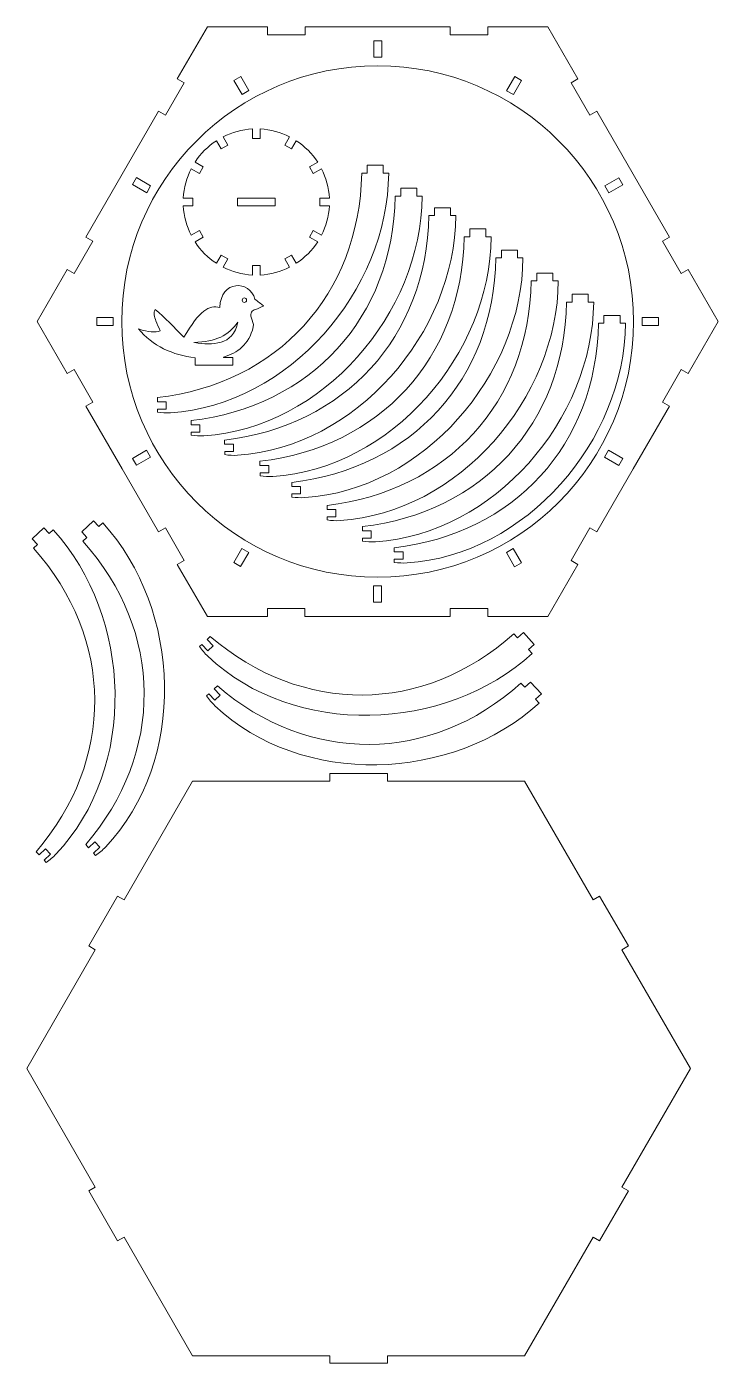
# Model space of a CAD drawing. Header units: centimetres. Extents: x -44.9 to 23.4, y -32.6 to 21.3.
# Drawn here: x -4.2 to 23.4, y -32.1 to 21.3 of the extents above; entities that cross this region are included whole.
import ezdxf

# ---------------------------------------------------------------- set-up
doc = ezdxf.new("R2010")
doc.units = ezdxf.units.CM
doc.header["$MEASUREMENT"] = 0
doc.layers.add('Layer 1', color=7, linetype='Continuous')

msp = doc.modelspace()

# ---------------------------------------------------------------- linework, layer by layer
at = {"layer": 'Layer 1', "color": 240, "lineweight": 9}
for points, knots in [([(16.57043, -2.23304), (16.57043, -2.23304), (14.17157, -2.23304), (14.17157, -2.23304), (14.17157, -2.23304), (14.17157, -2.23304), (14.17157, -1.91358), (14.17157, -1.91358), (14.17157, -1.91358), (14.17157, -1.91358), (12.67157, -1.91358), (12.67157, -1.91358), (12.67157, -1.91358), (12.67157, -1.91358), (12.67157, -2.23304), (12.67157, -2.23304), (12.67157, -2.23304), (12.67157, -2.23304), (9.77042, -2.23304), (9.77042, -2.23304), (9.77042, -2.23304), (9.77042, -2.23304), (6.86907, -2.23304), (6.86907, -2.23304), (6.86907, -2.23304), (6.86907, -2.23304), (6.86907, -1.91358), (6.86907, -1.91358), (6.86907, -1.91358), (6.86907, -1.91358), (5.36907, -1.91358), (5.36907, -1.91358), (5.36907, -1.91358), (5.36907, -1.91358), (5.36907, -2.23304), (5.36907, -2.23304), (5.36907, -2.23304), (5.36907, -2.23304), (2.97041, -2.23304), (2.97041, -2.23304), (2.97041, -2.23304), (2.97041, -2.23304), (1.77102, -0.15564), (1.77102, -0.15564), (1.77102, -0.15564), (1.77102, -0.15564), (2.04768, 0.00409), (2.04768, 0.00409), (2.04768, 0.00409), (2.04768, 0.00409), (1.29768, 1.30313), (1.29768, 1.30313), (1.29768, 1.30313), (1.29768, 1.30313), (1.02102, 1.1434), (1.02102, 1.1434), (1.02102, 1.1434), (1.02102, 1.1434), (-0.42959, 3.6559), (-0.42959, 3.6559), (-0.42959, 3.6559), (-0.42959, 3.6559), (-1.88024, 6.1685), (-1.88024, 6.1685), (-1.88024, 6.1685), (-1.88024, 6.1685), (-1.60357, 6.32824), (-1.60357, 6.32824), (-1.60357, 6.32824), (-1.60357, 6.32824), (-2.35357, 7.62728), (-2.35357, 7.62728), (-2.35357, 7.62728), (-2.35357, 7.62728), (-2.63024, 7.46755), (-2.63024, 7.46755), (-2.63024, 7.46755), (-2.63024, 7.46755), (-3.82958, 9.54487), (-3.82958, 9.54487), (-3.82958, 9.54487), (-3.82958, 9.54487), (-2.63019, 11.62226), (-2.63019, 11.62226), (-2.63019, 11.62226), (-2.63019, 11.62226), (-2.35351, 11.46252), (-2.35351, 11.46252), (-2.35351, 11.46252), (-2.35351, 11.46252), (-1.60351, 12.76156), (-1.60351, 12.76156), (-1.60351, 12.76156), (-1.60351, 12.76156), (-1.88019, 12.9213), (-1.88019, 12.9213), (-1.88019, 12.9213), (-1.88019, 12.9213), (-0.42957, 15.43383), (-0.42957, 15.43383), (-0.42957, 15.43383), (-0.42957, 15.43383), (1.02106, 17.94641), (1.02106, 17.94641), (1.02106, 17.94641), (1.02106, 17.94641), (1.29774, 17.78667), (1.29774, 17.78667), (1.29774, 17.78667), (1.29774, 17.78667), (2.04774, 19.08571), (2.04774, 19.08571), (2.04774, 19.08571), (2.04774, 19.08571), (1.77106, 19.24545), (1.77106, 19.24545), (1.77106, 19.24545), (1.77106, 19.24545), (2.97041, 21.32279), (2.97041, 21.32279), (2.97041, 21.32279), (2.97041, 21.32279), (5.36919, 21.32279), (5.36919, 21.32279), (5.36919, 21.32279), (5.36919, 21.32279), (5.36919, 21.00328), (5.36919, 21.00328), (5.36919, 21.00328), (5.36919, 21.00328), (6.86919, 21.00328), (6.86919, 21.00328), (6.86919, 21.00328), (6.86919, 21.00328), (6.86919, 21.32279), (6.86919, 21.32279), (6.86919, 21.32279), (6.86919, 21.32279), (9.77042, 21.32279), (9.77042, 21.32279), (9.77042, 21.32279), (9.77042, 21.32279), (12.67169, 21.32279), (12.67169, 21.32279), (12.67169, 21.32279), (12.67169, 21.32279), (12.67169, 21.00328), (12.67169, 21.00328), (12.67169, 21.00328), (12.67169, 21.00328), (14.17169, 21.00328), (14.17169, 21.00328), (14.17169, 21.00328), (14.17169, 21.00328), (14.17169, 21.32279), (14.17169, 21.32279), (14.17169, 21.32279), (14.17169, 21.32279), (16.57043, 21.32279), (16.57043, 21.32279), (16.57043, 21.32279), (16.57043, 21.32279), (17.76982, 19.24539), (17.76982, 19.24539), (17.76982, 19.24539), (17.76982, 19.24539), (17.49308, 19.08561), (17.49308, 19.08561), (17.49308, 19.08561), (17.49308, 19.08561), (18.24308, 17.78657), (18.24308, 17.78657), (18.24308, 17.78657), (18.24308, 17.78657), (18.51983, 17.94635), (18.51983, 17.94635), (18.51983, 17.94635), (18.51983, 17.94635), (19.97043, 15.43385), (19.97043, 15.43385), (19.97043, 15.43385), (19.97043, 15.43385), (21.42108, 12.92124), (21.42108, 12.92124), (21.42108, 12.92124), (21.42108, 12.92124), (21.14433, 12.76146), (21.14433, 12.76146), (21.14433, 12.76146), (21.14433, 12.76146), (21.89433, 11.46242), (21.89433, 11.46242), (21.89433, 11.46242), (21.89433, 11.46242), (22.17108, 11.6222), (22.17108, 11.6222), (22.17108, 11.6222), (22.17108, 11.6222), (23.37042, 9.54487), (23.37042, 9.54487), (23.37042, 9.54487), (23.37042, 9.54487), (22.171, 7.46741), (22.171, 7.46741), (22.171, 7.46741), (22.171, 7.46741), (21.89427, 7.62718), (21.89427, 7.62718), (21.89427, 7.62718), (21.89427, 7.62718), (21.14427, 6.32814), (21.14427, 6.32814), (21.14427, 6.32814), (21.14427, 6.32814), (21.421, 6.16837), (21.421, 6.16837), (21.421, 6.16837), (21.421, 6.16837), (19.97041, 3.65592), (19.97041, 3.65592), (19.97041, 3.65592), (19.97041, 3.65592), (18.51973, 1.14327), (18.51973, 1.14327), (18.51973, 1.14327), (18.51973, 1.14327), (18.24302, 1.30303), (18.24302, 1.30303), (18.24302, 1.30303), (18.24302, 1.30303), (17.49302, 0.00399), (17.49302, 0.00399), (17.49302, 0.00399), (17.49302, 0.00399), (17.76974, -0.15578), (17.76974, -0.15578), (17.76974, -0.15578), (17.76974, -0.15578), (16.57043, -2.23304), (16.57043, -2.23304)], [0, 0, 0, 0, 0.01639344, 0.01639344, 0.01639344, 0.01639344, 0.03278689, 0.03278689, 0.03278689, 0.03278689, 0.04918033, 0.04918033, 0.04918033, 0.04918033, 0.06557377, 0.06557377, 0.06557377, 0.06557377, 0.08196721, 0.08196721, 0.08196721, 0.08196721, 0.09836066, 0.09836066, 0.09836066, 0.09836066, 0.1147541, 0.1147541, 0.1147541, 0.1147541, 0.13114754, 0.13114754, 0.13114754, 0.13114754, 0.14754098, 0.14754098, 0.14754098, 0.14754098, 0.16393443, 0.16393443, 0.16393443, 0.16393443, 0.18032787, 0.18032787, 0.18032787, 0.18032787, 0.19672131, 0.19672131, 0.19672131, 0.19672131, 0.21311475, 0.21311475, 0.21311475, 0.21311475, 0.2295082, 0.2295082, 0.2295082, 0.2295082, 0.24590164, 0.24590164, 0.24590164, 0.24590164, 0.26229508, 0.26229508, 0.26229508, 0.26229508, 0.27868852, 0.27868852, 0.27868852, 0.27868852, 0.29508197, 0.29508197, 0.29508197, 0.29508197, 0.31147541, 0.31147541, 0.31147541, 0.31147541, 0.32786885, 0.32786885, 0.32786885, 0.32786885, 0.3442623, 0.3442623, 0.3442623, 0.3442623, 0.36065574, 0.36065574, 0.36065574, 0.36065574, 0.37704918, 0.37704918, 0.37704918, 0.37704918, 0.39344262, 0.39344262, 0.39344262, 0.39344262, 0.40983607, 0.40983607, 0.40983607, 0.40983607, 0.42622951, 0.42622951, 0.42622951, 0.42622951, 0.44262295, 0.44262295, 0.44262295, 0.44262295, 0.45901639, 0.45901639, 0.45901639, 0.45901639, 0.47540984, 0.47540984, 0.47540984, 0.47540984, 0.49180328, 0.49180328, 0.49180328, 0.49180328, 0.50819672, 0.50819672, 0.50819672, 0.50819672, 0.52459016, 0.52459016, 0.52459016, 0.52459016, 0.54098361, 0.54098361, 0.54098361, 0.54098361, 0.55737705, 0.55737705, 0.55737705, 0.55737705, 0.57377049, 0.57377049, 0.57377049, 0.57377049, 0.59016393, 0.59016393, 0.59016393, 0.59016393, 0.60655738, 0.60655738, 0.60655738, 0.60655738, 0.62295082, 0.62295082, 0.62295082, 0.62295082, 0.63934426, 0.63934426, 0.63934426, 0.63934426, 0.6557377, 0.6557377, 0.6557377, 0.6557377, 0.67213115, 0.67213115, 0.67213115, 0.67213115, 0.68852459, 0.68852459, 0.68852459, 0.68852459, 0.70491803, 0.70491803, 0.70491803, 0.70491803, 0.72131148, 0.72131148, 0.72131148, 0.72131148, 0.73770492, 0.73770492, 0.73770492, 0.73770492, 0.75409836, 0.75409836, 0.75409836, 0.75409836, 0.7704918, 0.7704918, 0.7704918, 0.7704918, 0.78688525, 0.78688525, 0.78688525, 0.78688525, 0.80327869, 0.80327869, 0.80327869, 0.80327869, 0.81967213, 0.81967213, 0.81967213, 0.81967213, 0.83606557, 0.83606557, 0.83606557, 0.83606557, 0.85245902, 0.85245902, 0.85245902, 0.85245902, 0.86885246, 0.86885246, 0.86885246, 0.86885246, 0.8852459, 0.8852459, 0.8852459, 0.8852459, 0.90163934, 0.90163934, 0.90163934, 0.90163934, 0.91803279, 0.91803279, 0.91803279, 0.91803279, 0.93442623, 0.93442623, 0.93442623, 0.93442623, 0.95081967, 0.95081967, 0.95081967, 0.95081967, 0.96721311, 0.96721311, 0.96721311, 0.96721311, 1, 1, 1, 1]), ([(9.93329, 20.76041), (9.93329, 20.76041), (9.93329, 20.10539), (9.93329, 20.10539), (9.93329, 20.10539), (9.93329, 20.10539), (9.61485, 20.10539), (9.61485, 20.10539), (9.61485, 20.10539), (9.61485, 20.10539), (9.61485, 20.76041), (9.61485, 20.76041), (9.61485, 20.76041), (9.61485, 20.76041), (9.93329, 20.76041), (9.93329, 20.76041)], [0, 0, 0, 0, 0.2, 0.2, 0.2, 0.2, 0.4, 0.4, 0.4, 0.4, 0.6, 0.6, 0.6, 0.6, 1, 1, 1, 1]), ([(9.77042, -0.67224), (4.12766, -0.67224), (-0.44668, 3.90211), (-0.44668, 9.54487), (-0.44668, 9.54487), (-0.44668, 15.18764), (4.12766, 19.76199), (9.77042, 19.76199), (9.77042, 19.76199), (15.41318, 19.76199), (19.98752, 15.18764), (19.98752, 9.54487), (19.98752, 9.54487), (19.98752, 3.90211), (15.41318, -0.67224), (9.77042, -0.67224)], [0, 0, 0, 0, 0.2, 0.2, 0.2, 0.2, 0.4, 0.4, 0.4, 0.4, 0.6, 0.6, 0.6, 0.6, 1, 1, 1, 1]), ([(4.30372, 19.33924), (4.30372, 19.33924), (4.63123, 18.77198), (4.63123, 18.77198), (4.63123, 18.77198), (4.63123, 18.77198), (4.35546, 18.61276), (4.35546, 18.61276), (4.35546, 18.61276), (4.35546, 18.61276), (4.02795, 19.18002), (4.02795, 19.18002), (4.02795, 19.18002), (4.02795, 19.18002), (4.30372, 19.33924), (4.30372, 19.33924)], [0, 0, 0, 0, 0.2, 0.2, 0.2, 0.2, 0.4, 0.4, 0.4, 0.4, 0.6, 0.6, 0.6, 0.6, 1, 1, 1, 1]), ([(15.51921, 19.17641), (15.51921, 19.17641), (15.1917, 18.60914), (15.1917, 18.60914), (15.1917, 18.60914), (15.1917, 18.60914), (14.91593, 18.76836), (14.91593, 18.76836), (14.91593, 18.76836), (14.91593, 18.76836), (15.24344, 19.33563), (15.24344, 19.33563), (15.24344, 19.33563), (15.24344, 19.33563), (15.51921, 19.17641), (15.51921, 19.17641)], [0, 0, 0, 0, 0.2, 0.2, 0.2, 0.2, 0.4, 0.4, 0.4, 0.4, 0.6, 0.6, 0.6, 0.6, 1, 1, 1, 1]), ([(4.77128, 11.40292), (4.35186, 11.42484), (3.95583, 11.53519), (3.6016, 11.71577), (3.6016, 11.71577), (3.6016, 11.71577), (3.79166, 12.04496), (3.79166, 12.04496), (3.79166, 12.04496), (3.79166, 12.04496), (3.52319, 12.19996), (3.52319, 12.19996), (3.52319, 12.19996), (3.52319, 12.19996), (3.33333, 11.87111), (3.33333, 11.87111), (3.33333, 11.87111), (2.99184, 12.09371), (2.69977, 12.38571), (2.47718, 12.72721), (2.47718, 12.72721), (2.47718, 12.72721), (2.80605, 12.91708), (2.80605, 12.91708), (2.80605, 12.91708), (2.80605, 12.91708), (2.65105, 13.18555), (2.65105, 13.18555), (2.65105, 13.18555), (2.65105, 13.18555), (2.32183, 12.99547), (2.32183, 12.99547), (2.32183, 12.99547), (2.14128, 13.34974), (2.03086, 13.74574), (2.00892, 14.16517), (2.00892, 14.16517), (2.00892, 14.16517), (2.38854, 14.16517), (2.38854, 14.16517), (2.38854, 14.16517), (2.38854, 14.16517), (2.38854, 14.47517), (2.38854, 14.47517), (2.38854, 14.47517), (2.38854, 14.47517), (2.00891, 14.47517), (2.00891, 14.47517), (2.00891, 14.47517), (2.03083, 14.89461), (2.14119, 15.29063), (2.32178, 15.64487), (2.32178, 15.64487), (2.32178, 15.64487), (2.65101, 15.45479), (2.65101, 15.45479), (2.65101, 15.45479), (2.65101, 15.45479), (2.80601, 15.72326), (2.80601, 15.72326), (2.80601, 15.72326), (2.80601, 15.72326), (2.47712, 15.91315), (2.47712, 15.91315), (2.47712, 15.91315), (2.69973, 16.25464), (2.99173, 16.54671), (3.33325, 16.76929), (3.33325, 16.76929), (3.33325, 16.76929), (3.52313, 16.4404), (3.52313, 16.4404), (3.52313, 16.4404), (3.52313, 16.4404), (3.7916, 16.5954), (3.7916, 16.5954), (3.7916, 16.5954), (3.7916, 16.5954), (3.60152, 16.92464), (3.60152, 16.92464), (3.60152, 16.92464), (3.9558, 17.10519), (4.35179, 17.21559), (4.77122, 17.23752), (4.77122, 17.23752), (4.77122, 17.23752), (4.77122, 16.85791), (4.77122, 16.85791), (4.77122, 16.85791), (4.77122, 16.85791), (5.08122, 16.85791), (5.08122, 16.85791), (5.08122, 16.85791), (5.08122, 16.85791), (5.08122, 17.23752), (5.08122, 17.23752), (5.08122, 17.23752), (5.50065, 17.21559), (5.89667, 17.10525), (6.25091, 16.92465), (6.25091, 16.92465), (6.25091, 16.92465), (6.06084, 16.59544), (6.06084, 16.59544), (6.06084, 16.59544), (6.06084, 16.59544), (6.32931, 16.44044), (6.32931, 16.44044), (6.32931, 16.44044), (6.32931, 16.44044), (6.51918, 16.7693), (6.51918, 16.7693), (6.51918, 16.7693), (6.86066, 16.5467), (7.15272, 16.25469), (7.3753, 15.91318), (7.3753, 15.91318), (7.3753, 15.91318), (7.04645, 15.72332), (7.04645, 15.72332), (7.04645, 15.72332), (7.04645, 15.72332), (7.20145, 15.45485), (7.20145, 15.45485), (7.20145, 15.45485), (7.20145, 15.45485), (7.53064, 15.64491), (7.53064, 15.64491), (7.53064, 15.64491), (7.71119, 15.29064), (7.82159, 14.89466), (7.84352, 14.47523), (7.84352, 14.47523), (7.84352, 14.47523), (7.46396, 14.47523), (7.46396, 14.47523), (7.46396, 14.47523), (7.46396, 14.47523), (7.46396, 14.16523), (7.46396, 14.16523), (7.46396, 14.16523), (7.46396, 14.16523), (7.84352, 14.16523), (7.84352, 14.16523), (7.84352, 14.16523), (7.8216, 13.74581), (7.71123, 13.3498), (7.53066, 12.99556), (7.53066, 12.99556), (7.53066, 12.99556), (7.20149, 13.18561), (7.20149, 13.18561), (7.20149, 13.18561), (7.20149, 13.18561), (7.04649, 12.91714), (7.04649, 12.91714), (7.04649, 12.91714), (7.04649, 12.91714), (7.37532, 12.72729), (7.37532, 12.72729), (7.37532, 12.72729), (7.15274, 12.38581), (6.86071, 12.09376), (6.51922, 11.87118), (6.51922, 11.87118), (6.51922, 11.87118), (6.32937, 12.2), (6.32937, 12.2), (6.32937, 12.2), (6.32937, 12.2), (6.0609, 12.045), (6.0609, 12.045), (6.0609, 12.045), (6.0609, 12.045), (6.25095, 11.71583), (6.25095, 11.71583), (6.25095, 11.71583), (5.89669, 11.53528), (5.5007, 11.42487), (5.08128, 11.40293), (5.08128, 11.40293), (5.08128, 11.40293), (5.08128, 11.78249), (5.08128, 11.78249), (5.08128, 11.78249), (5.08128, 11.78249), (4.77128, 11.78249), (4.77128, 11.78249), (4.77128, 11.78249), (4.77128, 11.78249), (4.77128, 11.40292), (4.77128, 11.40292)], [0, 0, 0, 0, 0.02040816, 0.02040816, 0.02040816, 0.02040816, 0.04081633, 0.04081633, 0.04081633, 0.04081633, 0.06122449, 0.06122449, 0.06122449, 0.06122449, 0.08163265, 0.08163265, 0.08163265, 0.08163265, 0.10204082, 0.10204082, 0.10204082, 0.10204082, 0.12244898, 0.12244898, 0.12244898, 0.12244898, 0.14285714, 0.14285714, 0.14285714, 0.14285714, 0.16326531, 0.16326531, 0.16326531, 0.16326531, 0.18367347, 0.18367347, 0.18367347, 0.18367347, 0.20408163, 0.20408163, 0.20408163, 0.20408163, 0.2244898, 0.2244898, 0.2244898, 0.2244898, 0.24489796, 0.24489796, 0.24489796, 0.24489796, 0.26530612, 0.26530612, 0.26530612, 0.26530612, 0.28571429, 0.28571429, 0.28571429, 0.28571429, 0.30612245, 0.30612245, 0.30612245, 0.30612245, 0.32653061, 0.32653061, 0.32653061, 0.32653061, 0.34693878, 0.34693878, 0.34693878, 0.34693878, 0.36734694, 0.36734694, 0.36734694, 0.36734694, 0.3877551, 0.3877551, 0.3877551, 0.3877551, 0.40816327, 0.40816327, 0.40816327, 0.40816327, 0.42857143, 0.42857143, 0.42857143, 0.42857143, 0.44897959, 0.44897959, 0.44897959, 0.44897959, 0.46938776, 0.46938776, 0.46938776, 0.46938776, 0.48979592, 0.48979592, 0.48979592, 0.48979592, 0.51020408, 0.51020408, 0.51020408, 0.51020408, 0.53061224, 0.53061224, 0.53061224, 0.53061224, 0.55102041, 0.55102041, 0.55102041, 0.55102041, 0.57142857, 0.57142857, 0.57142857, 0.57142857, 0.59183673, 0.59183673, 0.59183673, 0.59183673, 0.6122449, 0.6122449, 0.6122449, 0.6122449, 0.63265306, 0.63265306, 0.63265306, 0.63265306, 0.65306122, 0.65306122, 0.65306122, 0.65306122, 0.67346939, 0.67346939, 0.67346939, 0.67346939, 0.69387755, 0.69387755, 0.69387755, 0.69387755, 0.71428571, 0.71428571, 0.71428571, 0.71428571, 0.73469388, 0.73469388, 0.73469388, 0.73469388, 0.75510204, 0.75510204, 0.75510204, 0.75510204, 0.7755102, 0.7755102, 0.7755102, 0.7755102, 0.79591837, 0.79591837, 0.79591837, 0.79591837, 0.81632653, 0.81632653, 0.81632653, 0.81632653, 0.83673469, 0.83673469, 0.83673469, 0.83673469, 0.85714286, 0.85714286, 0.85714286, 0.85714286, 0.87755102, 0.87755102, 0.87755102, 0.87755102, 0.89795918, 0.89795918, 0.89795918, 0.89795918, 0.91836735, 0.91836735, 0.91836735, 0.91836735, 0.93877551, 0.93877551, 0.93877551, 0.93877551, 0.95918367, 0.95918367, 0.95918367, 0.95918367, 1, 1, 1, 1]), ([(10.21122, 15.47446), (10.17171, 10.77956), (6.23607, 6.20823), (1.49427, 5.89703), (1.49427, 5.89703), (1.32405, 5.88586), (1.15497, 5.89593), (0.98061, 5.92018), (0.98061, 5.92018), (0.98061, 5.92018), (0.98061, 6.04407), (0.98061, 6.04407), (0.98061, 6.04407), (0.98061, 6.04407), (1.3287, 6.04407), (1.3287, 6.04407), (1.3287, 6.04407), (1.3287, 6.04407), (1.3287, 6.33803), (1.3287, 6.33803), (1.3287, 6.33803), (1.3287, 6.33803), (0.97975, 6.33803), (0.97975, 6.33803), (0.97975, 6.33803), (0.97975, 6.33803), (0.97975, 6.50427), (0.97975, 6.50427), (0.97975, 6.50427), (5.76042, 7.06131), (9.04959, 10.61023), (9.1321, 15.47446), (9.1321, 15.47446), (9.1321, 15.47446), (9.35335, 15.47446), (9.35335, 15.47446), (9.35335, 15.47446), (9.35335, 15.47446), (9.35335, 15.78671), (9.35335, 15.78671), (9.35335, 15.78671), (9.35335, 15.78671), (9.99493, 15.78671), (9.99493, 15.78671), (9.99493, 15.78671), (9.99493, 15.78671), (9.99493, 15.47446), (9.99493, 15.47446), (9.99493, 15.47446), (9.99493, 15.47446), (10.21122, 15.47446), (10.21122, 15.47446)], [0, 0, 0, 0, 0.07142857, 0.07142857, 0.07142857, 0.07142857, 0.14285714, 0.14285714, 0.14285714, 0.14285714, 0.21428571, 0.21428571, 0.21428571, 0.21428571, 0.28571429, 0.28571429, 0.28571429, 0.28571429, 0.35714286, 0.35714286, 0.35714286, 0.35714286, 0.42857143, 0.42857143, 0.42857143, 0.42857143, 0.5, 0.5, 0.5, 0.5, 0.57142857, 0.57142857, 0.57142857, 0.57142857, 0.64285714, 0.64285714, 0.64285714, 0.64285714, 0.71428571, 0.71428571, 0.71428571, 0.71428571, 0.78571429, 0.78571429, 0.78571429, 0.78571429, 0.85714286, 0.85714286, 0.85714286, 0.85714286, 1, 1, 1, 1]), ([(0.13896, 15.29368), (0.13896, 15.29368), (0.70623, 14.96617), (0.70623, 14.96617), (0.70623, 14.96617), (0.70623, 14.96617), (0.54701, 14.6904), (0.54701, 14.6904), (0.54701, 14.6904), (0.54701, 14.6904), (-0.02026, 15.01791), (-0.02026, 15.01791), (-0.02026, 15.01791), (-0.02026, 15.01791), (0.13896, 15.29368), (0.13896, 15.29368)], [0, 0, 0, 0, 0.2, 0.2, 0.2, 0.2, 0.4, 0.4, 0.4, 0.4, 0.6, 0.6, 0.6, 0.6, 1, 1, 1, 1]), ([(19.56478, 15.01166), (19.56478, 15.01166), (18.99751, 14.68414), (18.99751, 14.68414), (18.99751, 14.68414), (18.99751, 14.68414), (18.83829, 14.95991), (18.83829, 14.95991), (18.83829, 14.95991), (18.83829, 14.95991), (19.40555, 15.28742), (19.40555, 15.28742), (19.40555, 15.28742), (19.40555, 15.28742), (19.56478, 15.01166), (19.56478, 15.01166)], [0, 0, 0, 0, 0.2, 0.2, 0.2, 0.2, 0.4, 0.4, 0.4, 0.4, 0.6, 0.6, 0.6, 0.6, 1, 1, 1, 1]), ([(11.55178, 14.55724), (11.51227, 9.86234), (7.57663, 5.29101), (2.83483, 4.97981), (2.83483, 4.97981), (2.66461, 4.96864), (2.49553, 4.97871), (2.32117, 5.00296), (2.32117, 5.00296), (2.32117, 5.00296), (2.32117, 5.12685), (2.32117, 5.12685), (2.32117, 5.12685), (2.32117, 5.12685), (2.66926, 5.12685), (2.66926, 5.12685), (2.66926, 5.12685), (2.66926, 5.12685), (2.66926, 5.42081), (2.66926, 5.42081), (2.66926, 5.42081), (2.66926, 5.42081), (2.32031, 5.42081), (2.32031, 5.42081), (2.32031, 5.42081), (2.32031, 5.42081), (2.32031, 5.58705), (2.32031, 5.58705), (2.32031, 5.58705), (7.10098, 6.14409), (10.39015, 9.69301), (10.47266, 14.55724), (10.47266, 14.55724), (10.47266, 14.55724), (10.69391, 14.55724), (10.69391, 14.55724), (10.69391, 14.55724), (10.69391, 14.55724), (10.69391, 14.86949), (10.69391, 14.86949), (10.69391, 14.86949), (10.69391, 14.86949), (11.33549, 14.86949), (11.33549, 14.86949), (11.33549, 14.86949), (11.33549, 14.86949), (11.33549, 14.55724), (11.33549, 14.55724), (11.33549, 14.55724), (11.33549, 14.55724), (11.55178, 14.55724), (11.55178, 14.55724)], [0, 0, 0, 0, 0.07142857, 0.07142857, 0.07142857, 0.07142857, 0.14285714, 0.14285714, 0.14285714, 0.14285714, 0.21428571, 0.21428571, 0.21428571, 0.21428571, 0.28571429, 0.28571429, 0.28571429, 0.28571429, 0.35714286, 0.35714286, 0.35714286, 0.35714286, 0.42857143, 0.42857143, 0.42857143, 0.42857143, 0.5, 0.5, 0.5, 0.5, 0.57142857, 0.57142857, 0.57142857, 0.57142857, 0.64285714, 0.64285714, 0.64285714, 0.64285714, 0.71428571, 0.71428571, 0.71428571, 0.71428571, 0.78571429, 0.78571429, 0.78571429, 0.78571429, 0.85714286, 0.85714286, 0.85714286, 0.85714286, 1, 1, 1, 1]), ([(5.67621, 14.16522), (5.67621, 14.16522), (4.17621, 14.16522), (4.17621, 14.16522), (4.17621, 14.16522), (4.17621, 14.16522), (4.17621, 14.47522), (4.17621, 14.47522), (4.17621, 14.47522), (4.17621, 14.47522), (5.67621, 14.47522), (5.67621, 14.47522), (5.67621, 14.47522), (5.67621, 14.47522), (5.67621, 14.16522), (5.67621, 14.16522)], [0, 0, 0, 0, 0.2, 0.2, 0.2, 0.2, 0.4, 0.4, 0.4, 0.4, 0.6, 0.6, 0.6, 0.6, 1, 1, 1, 1]), ([(12.89233, 13.78113), (12.85282, 9.08623), (8.91718, 4.5149), (4.17538, 4.2037), (4.17538, 4.2037), (4.00516, 4.19253), (3.83608, 4.2026), (3.66172, 4.22685), (3.66172, 4.22685), (3.66172, 4.22685), (3.66172, 4.35074), (3.66172, 4.35074), (3.66172, 4.35074), (3.66172, 4.35074), (4.00981, 4.35074), (4.00981, 4.35074), (4.00981, 4.35074), (4.00981, 4.35074), (4.00981, 4.6447), (4.00981, 4.6447), (4.00981, 4.6447), (4.00981, 4.6447), (3.66086, 4.6447), (3.66086, 4.6447), (3.66086, 4.6447), (3.66086, 4.6447), (3.66086, 4.81094), (3.66086, 4.81094), (3.66086, 4.81094), (8.44153, 5.36798), (11.7307, 8.9169), (11.81321, 13.78113), (11.81321, 13.78113), (11.81321, 13.78113), (12.03446, 13.78113), (12.03446, 13.78113), (12.03446, 13.78113), (12.03446, 13.78113), (12.03446, 14.09338), (12.03446, 14.09338), (12.03446, 14.09338), (12.03446, 14.09338), (12.67604, 14.09338), (12.67604, 14.09338), (12.67604, 14.09338), (12.67604, 14.09338), (12.67604, 13.78113), (12.67604, 13.78113), (12.67604, 13.78113), (12.67604, 13.78113), (12.89233, 13.78113), (12.89233, 13.78113)], [0, 0, 0, 0, 0.07142857, 0.07142857, 0.07142857, 0.07142857, 0.14285714, 0.14285714, 0.14285714, 0.14285714, 0.21428571, 0.21428571, 0.21428571, 0.21428571, 0.28571429, 0.28571429, 0.28571429, 0.28571429, 0.35714286, 0.35714286, 0.35714286, 0.35714286, 0.42857143, 0.42857143, 0.42857143, 0.42857143, 0.5, 0.5, 0.5, 0.5, 0.57142857, 0.57142857, 0.57142857, 0.57142857, 0.64285714, 0.64285714, 0.64285714, 0.64285714, 0.71428571, 0.71428571, 0.71428571, 0.71428571, 0.78571429, 0.78571429, 0.78571429, 0.78571429, 0.85714286, 0.85714286, 0.85714286, 0.85714286, 1, 1, 1, 1]), ([(14.30344, 12.93446), (14.26393, 8.23956), (10.32829, 3.66823), (5.58649, 3.35703), (5.58649, 3.35703), (5.41627, 3.34586), (5.24719, 3.35593), (5.07283, 3.38018), (5.07283, 3.38018), (5.07283, 3.38018), (5.07283, 3.50407), (5.07283, 3.50407), (5.07283, 3.50407), (5.07283, 3.50407), (5.42092, 3.50407), (5.42092, 3.50407), (5.42092, 3.50407), (5.42092, 3.50407), (5.42092, 3.79803), (5.42092, 3.79803), (5.42092, 3.79803), (5.42092, 3.79803), (5.07197, 3.79803), (5.07197, 3.79803), (5.07197, 3.79803), (5.07197, 3.79803), (5.07197, 3.96427), (5.07197, 3.96427), (5.07197, 3.96427), (9.85264, 4.52131), (13.14181, 8.07023), (13.22432, 12.93446), (13.22432, 12.93446), (13.22432, 12.93446), (13.44557, 12.93446), (13.44557, 12.93446), (13.44557, 12.93446), (13.44557, 12.93446), (13.44557, 13.24671), (13.44557, 13.24671), (13.44557, 13.24671), (13.44557, 13.24671), (14.08715, 13.24671), (14.08715, 13.24671), (14.08715, 13.24671), (14.08715, 13.24671), (14.08715, 12.93446), (14.08715, 12.93446), (14.08715, 12.93446), (14.08715, 12.93446), (14.30344, 12.93446), (14.30344, 12.93446)], [0, 0, 0, 0, 0.07142857, 0.07142857, 0.07142857, 0.07142857, 0.14285714, 0.14285714, 0.14285714, 0.14285714, 0.21428571, 0.21428571, 0.21428571, 0.21428571, 0.28571429, 0.28571429, 0.28571429, 0.28571429, 0.35714286, 0.35714286, 0.35714286, 0.35714286, 0.42857143, 0.42857143, 0.42857143, 0.42857143, 0.5, 0.5, 0.5, 0.5, 0.57142857, 0.57142857, 0.57142857, 0.57142857, 0.64285714, 0.64285714, 0.64285714, 0.64285714, 0.71428571, 0.71428571, 0.71428571, 0.71428571, 0.78571429, 0.78571429, 0.78571429, 0.78571429, 0.85714286, 0.85714286, 0.85714286, 0.85714286, 1, 1, 1, 1]), ([(15.57344, 12.08779), (15.53393, 7.39289), (11.59829, 2.82156), (6.85649, 2.51036), (6.85649, 2.51036), (6.68627, 2.49919), (6.51719, 2.50926), (6.34283, 2.53351), (6.34283, 2.53351), (6.34283, 2.53351), (6.34283, 2.6574), (6.34283, 2.6574), (6.34283, 2.6574), (6.34283, 2.6574), (6.69092, 2.6574), (6.69092, 2.6574), (6.69092, 2.6574), (6.69092, 2.6574), (6.69092, 2.95136), (6.69092, 2.95136), (6.69092, 2.95136), (6.69092, 2.95136), (6.34197, 2.95136), (6.34197, 2.95136), (6.34197, 2.95136), (6.34197, 2.95136), (6.34197, 3.1176), (6.34197, 3.1176), (6.34197, 3.1176), (11.12264, 3.67464), (14.41181, 7.22356), (14.49432, 12.08779), (14.49432, 12.08779), (14.49432, 12.08779), (14.71557, 12.08779), (14.71557, 12.08779), (14.71557, 12.08779), (14.71557, 12.08779), (14.71557, 12.40004), (14.71557, 12.40004), (14.71557, 12.40004), (14.71557, 12.40004), (15.35715, 12.40004), (15.35715, 12.40004), (15.35715, 12.40004), (15.35715, 12.40004), (15.35715, 12.08779), (15.35715, 12.08779), (15.35715, 12.08779), (15.35715, 12.08779), (15.57344, 12.08779), (15.57344, 12.08779)], [0, 0, 0, 0, 0.07142857, 0.07142857, 0.07142857, 0.07142857, 0.14285714, 0.14285714, 0.14285714, 0.14285714, 0.21428571, 0.21428571, 0.21428571, 0.21428571, 0.28571429, 0.28571429, 0.28571429, 0.28571429, 0.35714286, 0.35714286, 0.35714286, 0.35714286, 0.42857143, 0.42857143, 0.42857143, 0.42857143, 0.5, 0.5, 0.5, 0.5, 0.57142857, 0.57142857, 0.57142857, 0.57142857, 0.64285714, 0.64285714, 0.64285714, 0.64285714, 0.71428571, 0.71428571, 0.71428571, 0.71428571, 0.78571429, 0.78571429, 0.78571429, 0.78571429, 0.85714286, 0.85714286, 0.85714286, 0.85714286, 1, 1, 1, 1]), ([(3.61537, 8.1084), (3.61537, 8.1084), (3.98407, 8.1084), (3.98407, 8.1084), (3.98407, 8.1084), (3.98407, 8.1084), (3.98407, 7.8084), (3.98407, 7.8084), (3.98407, 7.8084), (3.98407, 7.8084), (2.48447, 7.8084), (2.48447, 7.8084), (2.48447, 7.8084), (2.48447, 7.8084), (2.48447, 8.09839), (2.48447, 8.09839), (2.48447, 8.09839), (1.58242, 8.19678), (0.77899, 8.58017), (0.21877, 9.25289), (0.21877, 9.25289), (0.61704, 9.10639), (0.89406, 9.09627), (1.09024, 9.17711), (1.09024, 9.17711), (1.05478, 9.32057), (0.94353, 9.43564), (0.90807, 9.57909), (0.90807, 9.57909), (0.87408, 9.71664), (0.79271, 9.90155), (0.88185, 10.02016), (0.88185, 10.02016), (1.27839, 9.72019), (1.63769, 9.31983), (2.03749, 8.92135), (2.03749, 8.92135), (2.64474, 9.97466), (3.04853, 10.22631), (3.46783, 10.10541), (3.46783, 10.10541), (3.50496, 11.20608), (4.65899, 11.21503), (4.86977, 10.43695), (4.86977, 10.43695), (4.9866, 10.34853), (5.10342, 10.26013), (5.22025, 10.17172), (5.22025, 10.17172), (5.10974, 10.1212), (4.99922, 10.07068), (4.88871, 10.02016), (4.88871, 10.02016), (4.75095, 9.99058), (4.66319, 9.91097), (4.72768, 9.67915), (4.72768, 9.67915), (4.76872, 9.57495), (4.83011, 9.44691), (4.80346, 9.33814), (4.80346, 9.33814), (4.6223, 8.59857), (4.17967, 8.30476), (3.61734, 8.12168), (3.61734, 8.12168), (3.61683, 8.11716), (3.61609, 8.11279), (3.61537, 8.1084)], [0, 0, 0, 0, 0.05555556, 0.05555556, 0.05555556, 0.05555556, 0.11111111, 0.11111111, 0.11111111, 0.11111111, 0.16666667, 0.16666667, 0.16666667, 0.16666667, 0.22222222, 0.22222222, 0.22222222, 0.22222222, 0.27777778, 0.27777778, 0.27777778, 0.27777778, 0.33333333, 0.33333333, 0.33333333, 0.33333333, 0.38888889, 0.38888889, 0.38888889, 0.38888889, 0.44444444, 0.44444444, 0.44444444, 0.44444444, 0.5, 0.5, 0.5, 0.5, 0.55555556, 0.55555556, 0.55555556, 0.55555556, 0.61111111, 0.61111111, 0.61111111, 0.61111111, 0.66666667, 0.66666667, 0.66666667, 0.66666667, 0.72222222, 0.72222222, 0.72222222, 0.72222222, 0.77777778, 0.77777778, 0.77777778, 0.77777778, 0.83333333, 0.83333333, 0.83333333, 0.83333333, 0.88888889, 0.88888889, 0.88888889, 0.88888889, 1, 1, 1, 1]), ([(16.98455, 11.17058), (16.94504, 6.47568), (13.0094, 1.90435), (8.2676, 1.59315), (8.2676, 1.59315), (8.09738, 1.58198), (7.9283, 1.59205), (7.75394, 1.6163), (7.75394, 1.6163), (7.75394, 1.6163), (7.75394, 1.74019), (7.75394, 1.74019), (7.75394, 1.74019), (7.75394, 1.74019), (8.10203, 1.74019), (8.10203, 1.74019), (8.10203, 1.74019), (8.10203, 1.74019), (8.10203, 2.03415), (8.10203, 2.03415), (8.10203, 2.03415), (8.10203, 2.03415), (7.75308, 2.03415), (7.75308, 2.03415), (7.75308, 2.03415), (7.75308, 2.03415), (7.75308, 2.20039), (7.75308, 2.20039), (7.75308, 2.20039), (12.53375, 2.75743), (15.82292, 6.30635), (15.90543, 11.17058), (15.90543, 11.17058), (15.90543, 11.17058), (16.12668, 11.17058), (16.12668, 11.17058), (16.12668, 11.17058), (16.12668, 11.17058), (16.12668, 11.48283), (16.12668, 11.48283), (16.12668, 11.48283), (16.12668, 11.48283), (16.76826, 11.48283), (16.76826, 11.48283), (16.76826, 11.48283), (16.76826, 11.48283), (16.76826, 11.17058), (16.76826, 11.17058), (16.76826, 11.17058), (16.76826, 11.17058), (16.98455, 11.17058), (16.98455, 11.17058)], [0, 0, 0, 0, 0.07142857, 0.07142857, 0.07142857, 0.07142857, 0.14285714, 0.14285714, 0.14285714, 0.14285714, 0.21428571, 0.21428571, 0.21428571, 0.21428571, 0.28571429, 0.28571429, 0.28571429, 0.28571429, 0.35714286, 0.35714286, 0.35714286, 0.35714286, 0.42857143, 0.42857143, 0.42857143, 0.42857143, 0.5, 0.5, 0.5, 0.5, 0.57142857, 0.57142857, 0.57142857, 0.57142857, 0.64285714, 0.64285714, 0.64285714, 0.64285714, 0.71428571, 0.71428571, 0.71428571, 0.71428571, 0.78571429, 0.78571429, 0.78571429, 0.78571429, 0.85714286, 0.85714286, 0.85714286, 0.85714286, 1, 1, 1, 1]), ([(4.44868, 10.48688), (4.49709, 10.48688), (4.53635, 10.44762), (4.53635, 10.39921), (4.53635, 10.39921), (4.53635, 10.35079), (4.49709, 10.31153), (4.44868, 10.31153), (4.44868, 10.31153), (4.40025, 10.31153), (4.361, 10.35079), (4.361, 10.39921), (4.361, 10.39921), (4.361, 10.44762), (4.40025, 10.48688), (4.44868, 10.48688)], [0, 0, 0, 0, 0.2, 0.2, 0.2, 0.2, 0.4, 0.4, 0.4, 0.4, 0.6, 0.6, 0.6, 0.6, 1, 1, 1, 1]), ([(18.39566, 10.32391), (18.35615, 5.62901), (14.42051, 1.05768), (9.67871, 0.74648), (9.67871, 0.74648), (9.50849, 0.73531), (9.33941, 0.74538), (9.16505, 0.76963), (9.16505, 0.76963), (9.16505, 0.76963), (9.16505, 0.89352), (9.16505, 0.89352), (9.16505, 0.89352), (9.16505, 0.89352), (9.51314, 0.89352), (9.51314, 0.89352), (9.51314, 0.89352), (9.51314, 0.89352), (9.51314, 1.18748), (9.51314, 1.18748), (9.51314, 1.18748), (9.51314, 1.18748), (9.16419, 1.18748), (9.16419, 1.18748), (9.16419, 1.18748), (9.16419, 1.18748), (9.16419, 1.35372), (9.16419, 1.35372), (9.16419, 1.35372), (13.94486, 1.91076), (17.23403, 5.45968), (17.31654, 10.32391), (17.31654, 10.32391), (17.31654, 10.32391), (17.53779, 10.32391), (17.53779, 10.32391), (17.53779, 10.32391), (17.53779, 10.32391), (17.53779, 10.63616), (17.53779, 10.63616), (17.53779, 10.63616), (17.53779, 10.63616), (18.17937, 10.63616), (18.17937, 10.63616), (18.17937, 10.63616), (18.17937, 10.63616), (18.17937, 10.32391), (18.17937, 10.32391), (18.17937, 10.32391), (18.17937, 10.32391), (18.39566, 10.32391), (18.39566, 10.32391)], [0, 0, 0, 0, 0.07142857, 0.07142857, 0.07142857, 0.07142857, 0.14285714, 0.14285714, 0.14285714, 0.14285714, 0.21428571, 0.21428571, 0.21428571, 0.21428571, 0.28571429, 0.28571429, 0.28571429, 0.28571429, 0.35714286, 0.35714286, 0.35714286, 0.35714286, 0.42857143, 0.42857143, 0.42857143, 0.42857143, 0.5, 0.5, 0.5, 0.5, 0.57142857, 0.57142857, 0.57142857, 0.57142857, 0.64285714, 0.64285714, 0.64285714, 0.64285714, 0.71428571, 0.71428571, 0.71428571, 0.71428571, 0.78571429, 0.78571429, 0.78571429, 0.78571429, 0.85714286, 0.85714286, 0.85714286, 0.85714286, 1, 1, 1, 1]), ([(-1.44504, 9.70776), (-1.44504, 9.70776), (-0.79002, 9.70776), (-0.79002, 9.70776), (-0.79002, 9.70776), (-0.79002, 9.70776), (-0.79002, 9.38932), (-0.79002, 9.38932), (-0.79002, 9.38932), (-0.79002, 9.38932), (-1.44504, 9.38932), (-1.44504, 9.38932), (-1.44504, 9.38932), (-1.44504, 9.38932), (-1.44504, 9.70776), (-1.44504, 9.70776)], [0, 0, 0, 0, 0.2, 0.2, 0.2, 0.2, 0.4, 0.4, 0.4, 0.4, 0.6, 0.6, 0.6, 0.6, 1, 1, 1, 1]), ([(19.66566, 9.47724), (19.62615, 4.78234), (15.69051, 0.21101), (10.94871, -0.10019), (10.94871, -0.10019), (10.77849, -0.11136), (10.60941, -0.10129), (10.43505, -0.07704), (10.43505, -0.07704), (10.43505, -0.07704), (10.43505, 0.04685), (10.43505, 0.04685), (10.43505, 0.04685), (10.43505, 0.04685), (10.78314, 0.04685), (10.78314, 0.04685), (10.78314, 0.04685), (10.78314, 0.04685), (10.78314, 0.34081), (10.78314, 0.34081), (10.78314, 0.34081), (10.78314, 0.34081), (10.43419, 0.34081), (10.43419, 0.34081), (10.43419, 0.34081), (10.43419, 0.34081), (10.43419, 0.50705), (10.43419, 0.50705), (10.43419, 0.50705), (15.21486, 1.06409), (18.50403, 4.61301), (18.58654, 9.47724), (18.58654, 9.47724), (18.58654, 9.47724), (18.80779, 9.47724), (18.80779, 9.47724), (18.80779, 9.47724), (18.80779, 9.47724), (18.80779, 9.78949), (18.80779, 9.78949), (18.80779, 9.78949), (18.80779, 9.78949), (19.44937, 9.78949), (19.44937, 9.78949), (19.44937, 9.78949), (19.44937, 9.78949), (19.44937, 9.47724), (19.44937, 9.47724), (19.44937, 9.47724), (19.44937, 9.47724), (19.66566, 9.47724), (19.66566, 9.47724)], [0, 0, 0, 0, 0.07142857, 0.07142857, 0.07142857, 0.07142857, 0.14285714, 0.14285714, 0.14285714, 0.14285714, 0.21428571, 0.21428571, 0.21428571, 0.21428571, 0.28571429, 0.28571429, 0.28571429, 0.28571429, 0.35714286, 0.35714286, 0.35714286, 0.35714286, 0.42857143, 0.42857143, 0.42857143, 0.42857143, 0.5, 0.5, 0.5, 0.5, 0.57142857, 0.57142857, 0.57142857, 0.57142857, 0.64285714, 0.64285714, 0.64285714, 0.64285714, 0.71428571, 0.71428571, 0.71428571, 0.71428571, 0.78571429, 0.78571429, 0.78571429, 0.78571429, 0.85714286, 0.85714286, 0.85714286, 0.85714286, 1, 1, 1, 1]), ([(20.98595, 9.38208), (20.98595, 9.38208), (20.33092, 9.38208), (20.33092, 9.38208), (20.33092, 9.38208), (20.33092, 9.38208), (20.33092, 9.70053), (20.33092, 9.70053), (20.33092, 9.70053), (20.33092, 9.70053), (20.98595, 9.70053), (20.98595, 9.70053), (20.98595, 9.70053), (20.98595, 9.70053), (20.98595, 9.38208), (20.98595, 9.38208)], [0, 0, 0, 0, 0.2, 0.2, 0.2, 0.2, 0.4, 0.4, 0.4, 0.4, 0.6, 0.6, 0.6, 0.6, 1, 1, 1, 1]), ([(2.47508, 8.70191), (3.16205, 8.60293), (3.99386, 8.57231), (4.1933, 9.52011), (4.1933, 9.52011), (3.81601, 8.98829), (3.32023, 8.72801), (2.42623, 8.7129)], [0, 0, 0, 0, 0.33333333, 0.33333333, 0.33333333, 0.33333333, 1, 1, 1, 1]), ([(-0.02387, 4.07819), (-0.02387, 4.07819), (0.54339, 4.4057), (0.54339, 4.4057), (0.54339, 4.4057), (0.54339, 4.4057), (0.70261, 4.12993), (0.70261, 4.12993), (0.70261, 4.12993), (0.70261, 4.12993), (0.13535, 3.80242), (0.13535, 3.80242), (0.13535, 3.80242), (0.13535, 3.80242), (-0.02387, 4.07819), (-0.02387, 4.07819)], [0, 0, 0, 0, 0.2, 0.2, 0.2, 0.2, 0.4, 0.4, 0.4, 0.4, 0.6, 0.6, 0.6, 0.6, 1, 1, 1, 1]), ([(19.40194, 3.79616), (19.40194, 3.79616), (18.83467, 4.12367), (18.83467, 4.12367), (18.83467, 4.12367), (18.83467, 4.12367), (18.99389, 4.39944), (18.99389, 4.39944), (18.99389, 4.39944), (18.99389, 4.39944), (19.56116, 4.07193), (19.56116, 4.07193), (19.56116, 4.07193), (19.56116, 4.07193), (19.40194, 3.79616), (19.40194, 3.79616)], [0, 0, 0, 0, 0.2, 0.2, 0.2, 0.2, 0.4, 0.4, 0.4, 0.4, 0.6, 0.6, 0.6, 0.6, 1, 1, 1, 1]), ([(-3.182, 1.21831), (-0.02204, -2.2542), (0.19455, -8.28241), (-3.07416, -11.73163), (-3.07416, -11.73163), (-3.1915, -11.85544), (-3.32243, -11.9629), (-3.46687, -12.06353), (-3.46687, -12.06353), (-3.46687, -12.06353), (-3.55102, -11.97261), (-3.55102, -11.97261), (-3.55102, -11.97261), (-3.55102, -11.97261), (-3.29555, -11.73617), (-3.29555, -11.73617), (-3.29555, -11.73617), (-3.29555, -11.73617), (-3.49522, -11.52043), (-3.49522, -11.52043), (-3.49522, -11.52043), (-3.49522, -11.52043), (-3.75132, -11.75745), (-3.75132, -11.75745), (-3.75132, -11.75745), (-3.75132, -11.75745), (-3.86424, -11.63544), (-3.86424, -11.63544), (-3.86424, -11.63544), (-0.73398, -7.9794), (-0.73057, -3.14066), (-3.97399, 0.48533), (-3.97399, 0.48533), (-3.97399, 0.48533), (-3.81161, 0.63561), (-3.81161, 0.63561), (-3.81161, 0.63561), (-3.81161, 0.63561), (-4.0237, 0.86477), (-4.0237, 0.86477), (-4.0237, 0.86477), (-4.0237, 0.86477), (-3.55284, 1.30056), (-3.55284, 1.30056), (-3.55284, 1.30056), (-3.55284, 1.30056), (-3.34074, 1.07139), (-3.34074, 1.07139), (-3.34074, 1.07139), (-3.34074, 1.07139), (-3.182, 1.21831), (-3.182, 1.21831)], [0, 0, 0, 0, 0.07142857, 0.07142857, 0.07142857, 0.07142857, 0.14285714, 0.14285714, 0.14285714, 0.14285714, 0.21428571, 0.21428571, 0.21428571, 0.21428571, 0.28571429, 0.28571429, 0.28571429, 0.28571429, 0.35714286, 0.35714286, 0.35714286, 0.35714286, 0.42857143, 0.42857143, 0.42857143, 0.42857143, 0.5, 0.5, 0.5, 0.5, 0.57142857, 0.57142857, 0.57142857, 0.57142857, 0.64285714, 0.64285714, 0.64285714, 0.64285714, 0.71428571, 0.71428571, 0.71428571, 0.71428571, 0.78571429, 0.78571429, 0.78571429, 0.78571429, 0.85714286, 0.85714286, 0.85714286, 0.85714286, 1, 1, 1, 1]), ([(-1.20645, 1.50053), (1.95351, -1.97198), (2.1701, -8.00019), (-1.09861, -11.44941), (-1.09861, -11.44941), (-1.21595, -11.57322), (-1.34688, -11.68068), (-1.49132, -11.78131), (-1.49132, -11.78131), (-1.49132, -11.78131), (-1.57547, -11.69039), (-1.57547, -11.69039), (-1.57547, -11.69039), (-1.57547, -11.69039), (-1.32, -11.45395), (-1.32, -11.45395), (-1.32, -11.45395), (-1.32, -11.45395), (-1.51967, -11.23821), (-1.51967, -11.23821), (-1.51967, -11.23821), (-1.51967, -11.23821), (-1.77577, -11.47523), (-1.77577, -11.47523), (-1.77577, -11.47523), (-1.77577, -11.47523), (-1.88869, -11.35322), (-1.88869, -11.35322), (-1.88869, -11.35322), (1.24157, -7.69718), (1.24498, -2.85844), (-1.99844, 0.76755), (-1.99844, 0.76755), (-1.99844, 0.76755), (-1.83606, 0.91783), (-1.83606, 0.91783), (-1.83606, 0.91783), (-1.83606, 0.91783), (-2.04815, 1.14699), (-2.04815, 1.14699), (-2.04815, 1.14699), (-2.04815, 1.14699), (-1.57729, 1.58278), (-1.57729, 1.58278), (-1.57729, 1.58278), (-1.57729, 1.58278), (-1.36519, 1.35361), (-1.36519, 1.35361), (-1.36519, 1.35361), (-1.36519, 1.35361), (-1.20645, 1.50053), (-1.20645, 1.50053)], [0, 0, 0, 0, 0.07142857, 0.07142857, 0.07142857, 0.07142857, 0.14285714, 0.14285714, 0.14285714, 0.14285714, 0.21428571, 0.21428571, 0.21428571, 0.21428571, 0.28571429, 0.28571429, 0.28571429, 0.28571429, 0.35714286, 0.35714286, 0.35714286, 0.35714286, 0.42857143, 0.42857143, 0.42857143, 0.42857143, 0.5, 0.5, 0.5, 0.5, 0.57142857, 0.57142857, 0.57142857, 0.57142857, 0.64285714, 0.64285714, 0.64285714, 0.64285714, 0.71428571, 0.71428571, 0.71428571, 0.71428571, 0.78571429, 0.78571429, 0.78571429, 0.78571429, 0.85714286, 0.85714286, 0.85714286, 0.85714286, 1, 1, 1, 1]), ([(4.02169, -0.08657), (4.02169, -0.08657), (4.3492, 0.4807), (4.3492, 0.4807), (4.3492, 0.4807), (4.3492, 0.4807), (4.62497, 0.32148), (4.62497, 0.32148), (4.62497, 0.32148), (4.62497, 0.32148), (4.29746, -0.24579), (4.29746, -0.24579), (4.29746, -0.24579), (4.29746, -0.24579), (4.02169, -0.08657), (4.02169, -0.08657)], [0, 0, 0, 0, 0.2, 0.2, 0.2, 0.2, 0.4, 0.4, 0.4, 0.4, 0.6, 0.6, 0.6, 0.6, 1, 1, 1, 1]), ([(15.23719, -0.2494), (15.23719, -0.2494), (14.90967, 0.31786), (14.90967, 0.31786), (14.90967, 0.31786), (14.90967, 0.31786), (15.18544, 0.47708), (15.18544, 0.47708), (15.18544, 0.47708), (15.18544, 0.47708), (15.51296, -0.09018), (15.51296, -0.09018), (15.51296, -0.09018), (15.51296, -0.09018), (15.23719, -0.2494), (15.23719, -0.2494)], [0, 0, 0, 0, 0.2, 0.2, 0.2, 0.2, 0.4, 0.4, 0.4, 0.4, 0.6, 0.6, 0.6, 0.6, 1, 1, 1, 1]), ([(9.60761, -1.67057), (9.60761, -1.67057), (9.60761, -1.01555), (9.60761, -1.01555), (9.60761, -1.01555), (9.60761, -1.01555), (9.92606, -1.01555), (9.92606, -1.01555), (9.92606, -1.01555), (9.92606, -1.01555), (9.92606, -1.67057), (9.92606, -1.67057), (9.92606, -1.67057), (9.92606, -1.67057), (9.60761, -1.67057), (9.60761, -1.67057)], [0, 0, 0, 0, 0.2, 0.2, 0.2, 0.2, 0.4, 0.4, 0.4, 0.4, 0.6, 0.6, 0.6, 0.6, 1, 1, 1, 1]), ([(15.94227, -3.72256), (12.46976, -6.88252), (6.44155, -7.09911), (2.99233, -3.8304), (2.99233, -3.8304), (2.86852, -3.71306), (2.76106, -3.58213), (2.66043, -3.43769), (2.66043, -3.43769), (2.66043, -3.43769), (2.75135, -3.35354), (2.75135, -3.35354), (2.75135, -3.35354), (2.75135, -3.35354), (2.98779, -3.60901), (2.98779, -3.60901), (2.98779, -3.60901), (2.98779, -3.60901), (3.20353, -3.40934), (3.20353, -3.40934), (3.20353, -3.40934), (3.20353, -3.40934), (2.96651, -3.15324), (2.96651, -3.15324), (2.96651, -3.15324), (2.96651, -3.15324), (3.08852, -3.04032), (3.08852, -3.04032), (3.08852, -3.04032), (6.74456, -6.17058), (11.5833, -6.17399), (15.20929, -2.93057), (15.20929, -2.93057), (15.20929, -2.93057), (15.35957, -3.09295), (15.35957, -3.09295), (15.35957, -3.09295), (15.35957, -3.09295), (15.58873, -2.88086), (15.58873, -2.88086), (15.58873, -2.88086), (15.58873, -2.88086), (16.02452, -3.35172), (16.02452, -3.35172), (16.02452, -3.35172), (16.02452, -3.35172), (15.79535, -3.56382), (15.79535, -3.56382), (15.79535, -3.56382), (15.79535, -3.56382), (15.94227, -3.72256), (15.94227, -3.72256)], [0, 0, 0, 0, 0.07142857, 0.07142857, 0.07142857, 0.07142857, 0.14285714, 0.14285714, 0.14285714, 0.14285714, 0.21428571, 0.21428571, 0.21428571, 0.21428571, 0.28571429, 0.28571429, 0.28571429, 0.28571429, 0.35714286, 0.35714286, 0.35714286, 0.35714286, 0.42857143, 0.42857143, 0.42857143, 0.42857143, 0.5, 0.5, 0.5, 0.5, 0.57142857, 0.57142857, 0.57142857, 0.57142857, 0.64285714, 0.64285714, 0.64285714, 0.64285714, 0.71428571, 0.71428571, 0.71428571, 0.71428571, 0.78571429, 0.78571429, 0.78571429, 0.78571429, 0.85714286, 0.85714286, 0.85714286, 0.85714286, 1, 1, 1, 1]), ([(16.22449, -5.69811), (12.75198, -8.85807), (6.72377, -9.07466), (3.27455, -5.80595), (3.27455, -5.80595), (3.15074, -5.68861), (3.04328, -5.55768), (2.94265, -5.41324), (2.94265, -5.41324), (2.94265, -5.41324), (3.03357, -5.32909), (3.03357, -5.32909), (3.03357, -5.32909), (3.03357, -5.32909), (3.27001, -5.58456), (3.27001, -5.58456), (3.27001, -5.58456), (3.27001, -5.58456), (3.48575, -5.38489), (3.48575, -5.38489), (3.48575, -5.38489), (3.48575, -5.38489), (3.24873, -5.12879), (3.24873, -5.12879), (3.24873, -5.12879), (3.24873, -5.12879), (3.37074, -5.01587), (3.37074, -5.01587), (3.37074, -5.01587), (7.02678, -8.14613), (11.86552, -8.14954), (15.49151, -4.90612), (15.49151, -4.90612), (15.49151, -4.90612), (15.64179, -5.0685), (15.64179, -5.0685), (15.64179, -5.0685), (15.64179, -5.0685), (15.87095, -4.85641), (15.87095, -4.85641), (15.87095, -4.85641), (15.87095, -4.85641), (16.30674, -5.32727), (16.30674, -5.32727), (16.30674, -5.32727), (16.30674, -5.32727), (16.07757, -5.53937), (16.07757, -5.53937), (16.07757, -5.53937), (16.07757, -5.53937), (16.22449, -5.69811), (16.22449, -5.69811)], [0, 0, 0, 0, 0.07142857, 0.07142857, 0.07142857, 0.07142857, 0.14285714, 0.14285714, 0.14285714, 0.14285714, 0.21428571, 0.21428571, 0.21428571, 0.21428571, 0.28571429, 0.28571429, 0.28571429, 0.28571429, 0.35714286, 0.35714286, 0.35714286, 0.35714286, 0.42857143, 0.42857143, 0.42857143, 0.42857143, 0.5, 0.5, 0.5, 0.5, 0.57142857, 0.57142857, 0.57142857, 0.57142857, 0.64285714, 0.64285714, 0.64285714, 0.64285714, 0.71428571, 0.71428571, 0.71428571, 0.71428571, 0.78571429, 0.78571429, 0.78571429, 0.78571429, 0.85714286, 0.85714286, 0.85714286, 0.85714286, 1, 1, 1, 1]), ([(15.63343, -31.77082), (15.63343, -31.77082), (10.15834, -31.77082), (10.15834, -31.77082), (10.15834, -31.77082), (10.15834, -31.77082), (10.15834, -32.07392), (10.15834, -32.07392), (10.15834, -32.07392), (10.15834, -32.07392), (7.85834, -32.07392), (7.85834, -32.07392), (7.85834, -32.07392), (7.85834, -32.07392), (7.85834, -31.77082), (7.85834, -31.77082), (7.85834, -31.77082), (7.85834, -31.77082), (2.38341, -31.77082), (2.38341, -31.77082), (2.38341, -31.77082), (2.38341, -31.77082), (-0.35411, -27.02931), (-0.35411, -27.02931), (-0.35411, -27.02931), (-0.35411, -27.02931), (-0.61661, -27.18086), (-0.61661, -27.18086), (-0.61661, -27.18086), (-0.61661, -27.18086), (-1.76661, -25.189), (-1.76661, -25.189), (-1.76661, -25.189), (-1.76661, -25.189), (-1.50411, -25.03745), (-1.50411, -25.03745), (-1.50411, -25.03745), (-1.50411, -25.03745), (-4.24158, -20.29602), (-4.24158, -20.29602), (-4.24158, -20.29602), (-4.24158, -20.29602), (-1.50406, -15.55451), (-1.50406, -15.55451), (-1.50406, -15.55451), (-1.50406, -15.55451), (-1.76657, -15.40295), (-1.76657, -15.40295), (-1.76657, -15.40295), (-1.76657, -15.40295), (-0.61657, -13.41109), (-0.61657, -13.41109), (-0.61657, -13.41109), (-0.61657, -13.41109), (-0.35406, -13.56265), (-0.35406, -13.56265), (-0.35406, -13.56265), (-0.35406, -13.56265), (2.38341, -8.82121), (2.38341, -8.82121), (2.38341, -8.82121), (2.38341, -8.82121), (7.85842, -8.82121), (7.85842, -8.82121), (7.85842, -8.82121), (7.85842, -8.82121), (7.85842, -8.5181), (7.85842, -8.5181), (7.85842, -8.5181), (7.85842, -8.5181), (10.15842, -8.5181), (10.15842, -8.5181), (10.15842, -8.5181), (10.15842, -8.5181), (10.15842, -8.82121), (10.15842, -8.82121), (10.15842, -8.82121), (10.15842, -8.82121), (15.63343, -8.82121), (15.63343, -8.82121), (15.63343, -8.82121), (15.63343, -8.82121), (18.37093, -13.56268), (18.37093, -13.56268), (18.37093, -13.56268), (18.37093, -13.56268), (18.63337, -13.41116), (18.63337, -13.41116), (18.63337, -13.41116), (18.63337, -13.41116), (19.78337, -15.40302), (19.78337, -15.40302), (19.78337, -15.40302), (19.78337, -15.40302), (19.52093, -15.55454), (19.52093, -15.55454), (19.52093, -15.55454), (19.52093, -15.55454), (22.25842, -20.29602), (22.25842, -20.29602), (22.25842, -20.29602), (22.25842, -20.29602), (19.52089, -25.03755), (19.52089, -25.03755), (19.52089, -25.03755), (19.52089, -25.03755), (19.78333, -25.18907), (19.78333, -25.18907), (19.78333, -25.18907), (19.78333, -25.18907), (18.63333, -27.18093), (18.63333, -27.18093), (18.63333, -27.18093), (18.63333, -27.18093), (18.37089, -27.02941), (18.37089, -27.02941), (18.37089, -27.02941), (18.37089, -27.02941), (15.63343, -31.77082), (15.63343, -31.77082)], [0, 0, 0, 0, 0.03225806, 0.03225806, 0.03225806, 0.03225806, 0.06451613, 0.06451613, 0.06451613, 0.06451613, 0.09677419, 0.09677419, 0.09677419, 0.09677419, 0.12903226, 0.12903226, 0.12903226, 0.12903226, 0.16129032, 0.16129032, 0.16129032, 0.16129032, 0.19354839, 0.19354839, 0.19354839, 0.19354839, 0.22580645, 0.22580645, 0.22580645, 0.22580645, 0.25806452, 0.25806452, 0.25806452, 0.25806452, 0.29032258, 0.29032258, 0.29032258, 0.29032258, 0.32258065, 0.32258065, 0.32258065, 0.32258065, 0.35483871, 0.35483871, 0.35483871, 0.35483871, 0.38709677, 0.38709677, 0.38709677, 0.38709677, 0.41935484, 0.41935484, 0.41935484, 0.41935484, 0.4516129, 0.4516129, 0.4516129, 0.4516129, 0.48387097, 0.48387097, 0.48387097, 0.48387097, 0.51612903, 0.51612903, 0.51612903, 0.51612903, 0.5483871, 0.5483871, 0.5483871, 0.5483871, 0.58064516, 0.58064516, 0.58064516, 0.58064516, 0.61290323, 0.61290323, 0.61290323, 0.61290323, 0.64516129, 0.64516129, 0.64516129, 0.64516129, 0.67741935, 0.67741935, 0.67741935, 0.67741935, 0.70967742, 0.70967742, 0.70967742, 0.70967742, 0.74193548, 0.74193548, 0.74193548, 0.74193548, 0.77419355, 0.77419355, 0.77419355, 0.77419355, 0.80645161, 0.80645161, 0.80645161, 0.80645161, 0.83870968, 0.83870968, 0.83870968, 0.83870968, 0.87096774, 0.87096774, 0.87096774, 0.87096774, 0.90322581, 0.90322581, 0.90322581, 0.90322581, 0.93548387, 0.93548387, 0.93548387, 0.93548387, 1, 1, 1, 1])]:
    msp.add_open_spline(points, degree=3, knots=knots, dxfattribs=at)

doc.saveas('drawing.dxf')
